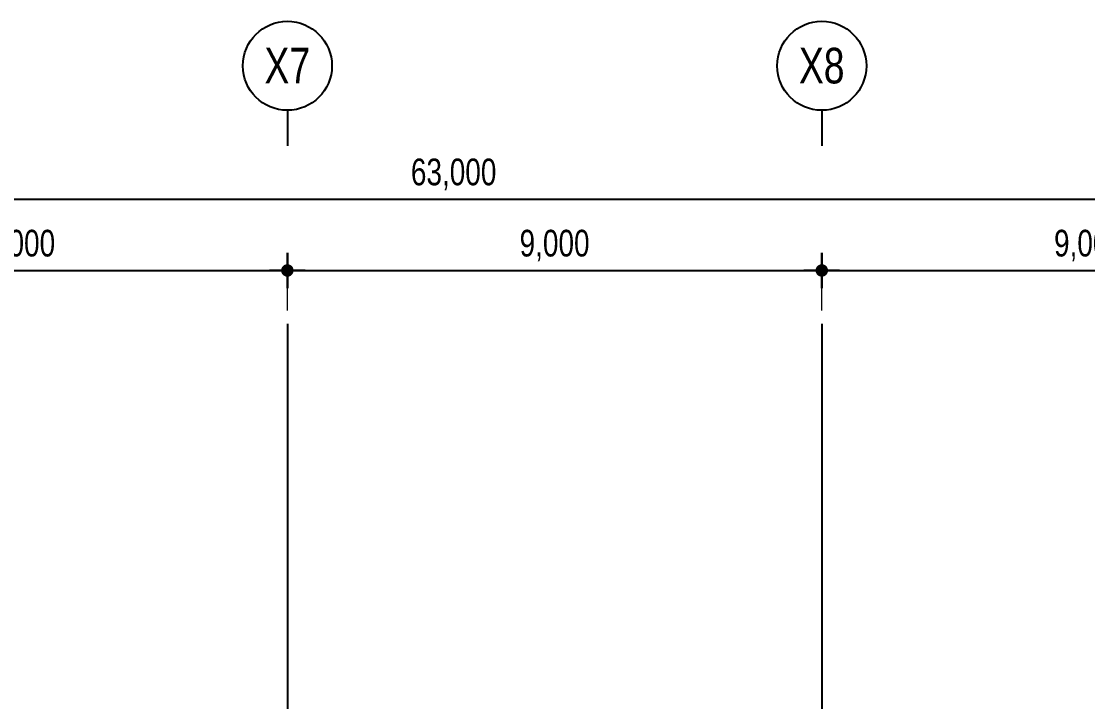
# Model space of a CAD drawing. Header units: millimetres. Extents: x -179076 to 119312, y -18667 to 180141.
# Drawn here: x -71794 to -53836, y 168672 to 180141 of the extents above; entities that cross this region are included whole.
import ezdxf
from ezdxf.enums import TextEntityAlignment as Align

# ---------------------------------------------------------------- set-up
doc = ezdxf.new("R2010")
doc.units = ezdxf.units.MM
doc.linetypes.add('X-GRID_5~ROOF$0$CENTER2', pattern=[1.125, 0.75, -0.125, 0.125, -0.125])
doc.layers.get('0').update_dxf_attribs({"lineweight": 20})
doc.layers.get('Defpoints').update_dxf_attribs({"color": 151, "lineweight": 9})
for name, color, linetype in [('A-DIM1', 7, 'Continuous'), ('A-SYM', 7, 'Continuous'), ('X-GRID_5~ROOF$0$A-CEN1', 1, 'X-GRID_5~ROOF$0$CENTER2')]:
    doc.layers.add(name, color=color, linetype=linetype)
doc.styles.add('Heerim', font='', dxfattribs={"width": 0.8})
doc.styles.add('Hrtext', font='', dxfattribs={"width": 0.8})
doc.styles.get('Heerim').set_extended_font_data('Dotum')
doc.styles.get('Hrtext').set_extended_font_data('Dotum')
doc.dimstyles.new('HEERIM(Ext)', dxfattribs={"dimtxt": 3, "dimasz": 1, "dimexe": 2, "dimexo": 1.5, "dimgap": 1, "dimtad": 1, "dimdec": 0, "dimzin": 0, "dimdsep": 46, "dimlunit": 6, "dimtxsty": 'Hrtext', "dimblk": 'dotdim1', "dimcen": 1, "dimdle": 2, "dimclrd": 256, "dimclre": 256, "dimclrt": 3, "dimadec": 0, "dimazin": 0, "dimtfac": 1, "dimtdec": 0, "dimtix": 1, "dimtmove": 2, "dimatfit": 3, "dimldrblk": 'dotdim1', "dimfxl": 2, "dimtolj": 1, "dimtzin": 0, "dimlwd": -1, "dimarcsym": 0})

# ---------------------------------------------------------------- blocks, each defined once
blk = doc.blocks.new('*U274')
for q in [(0, 0), (0, 2)]:
    blk.add_line((0, 4), q)
blk.add_circle((0, 9), 5)
at = {"style": 'Heerim', "width": 0.8}
blk.add_attdef('NO', text='', height=4, dxfattribs=at).set_placement((-0.01, 9.02), align=Align.MIDDLE_CENTER)
blk = doc.blocks.new('dotdim1')
at = {"layer": 'A-DIM1'}
for p, q in [((0, 2), (0, -2)), ((-2, 0), (2, 0))]:
    blk.add_line(p, q, dxfattribs=at)
at = {"layer": 'A-DIM1', "const_width": 0.7}
blk.add_lwpolyline([(0.35, 0, 1), (-0.35, 0, 1)], format="xyb", close=True, dxfattribs=at)
blk = doc.blocks.new('*D302')
at = {"layer": 'A-DIM1', "lineweight": -2, "transparency": 16777216}
for p, q in [((-9000, 8875), (-9000, 11050)), ((54000, 8875), (54000, 11050))]:
    blk.add_line(p, q, dxfattribs=at)
at = {"layer": 'A-DIM1', "transparency": 16777216}
blk.add_line((-8850, 10750), (53850, 10750), dxfattribs=at)
at = {"layer": 'Defpoints', "color": 0, "transparency": 16777216}
for p in [(54000, 10750), (-9000, 8650), (54000, 8650)]:
    blk.add_point(p, dxfattribs=at)
at = {"layer": 'A-DIM1', "transparency": 16777216, "xscale": 150, "yscale": 150, "zscale": 150, "rotation": 180}
blk.add_blockref('dotdim1', (-9000, 10750), dxfattribs=at)
at = {"layer": 'A-DIM1', "transparency": 16777216, "xscale": 150, "yscale": 150, "zscale": 150}
blk.add_blockref('dotdim1', (54000, 10750), dxfattribs=at)
at = {"layer": 'A-DIM1', "color": 3, "transparency": 16777216, "insert": (22500, 11169), "char_height": 450, "attachment_point": 5, "style": 'Hrtext'}
blk.add_mtext('\\A1;63,000', dxfattribs=at)
blk = doc.blocks.new('*D307')
at = {"layer": 'A-DIM1', "lineweight": -2, "transparency": 16777216}
for p, q in [((10700, 8875), (10700, 9850)), ((19700, 8875), (19700, 9850))]:
    blk.add_line(p, q, dxfattribs=at)
at = {"layer": 'A-DIM1', "transparency": 16777216}
blk.add_line((10850, 9550), (19550, 9550), dxfattribs=at)
at = {"layer": 'Defpoints', "color": 0, "transparency": 16777216}
for p in [(19700, 9550), (10700, 8650), (19700, 8650)]:
    blk.add_point(p, dxfattribs=at)
at = {"layer": 'A-DIM1', "transparency": 16777216, "xscale": 150, "yscale": 150, "zscale": 150, "rotation": 180}
blk.add_blockref('dotdim1', (10700, 9550), dxfattribs=at)
at = {"layer": 'A-DIM1', "transparency": 16777216, "xscale": 150, "yscale": 150, "zscale": 150}
blk.add_blockref('dotdim1', (19700, 9550), dxfattribs=at)
at = {"layer": 'A-DIM1', "color": 3, "transparency": 16777216, "insert": (15200, 9969), "char_height": 450, "attachment_point": 5, "style": 'Hrtext'}
blk.add_mtext('\\A1;9,000', dxfattribs=at)
blk = doc.blocks.new('*D308')
at = {"layer": 'A-DIM1', "lineweight": -2, "transparency": 16777216}
for p, q in [((19700, 8875), (19700, 9850)), ((28700, 8875), (28700, 9850))]:
    blk.add_line(p, q, dxfattribs=at)
at = {"layer": 'A-DIM1', "transparency": 16777216}
blk.add_line((19850, 9550), (28550, 9550), dxfattribs=at)
at = {"layer": 'Defpoints', "color": 0, "transparency": 16777216}
for p in [(28700, 9550), (19700, 8650), (28700, 8650)]:
    blk.add_point(p, dxfattribs=at)
at = {"layer": 'A-DIM1', "transparency": 16777216, "xscale": 150, "yscale": 150, "zscale": 150, "rotation": 180}
blk.add_blockref('dotdim1', (19700, 9550), dxfattribs=at)
at = {"layer": 'A-DIM1', "transparency": 16777216, "xscale": 150, "yscale": 150, "zscale": 150}
blk.add_blockref('dotdim1', (28700, 9550), dxfattribs=at)
at = {"layer": 'A-DIM1', "color": 3, "transparency": 16777216, "insert": (24200, 9969), "char_height": 450, "attachment_point": 5, "style": 'Hrtext'}
blk.add_mtext('\\A1;9,000', dxfattribs=at)
blk = doc.blocks.new('*D278')
at = {"layer": 'A-DIM1', "lineweight": -2, "transparency": 16777216}
for p, q in [((28700, 8875), (28700, 9850)), ((37700, 8875), (37700, 9850))]:
    blk.add_line(p, q, dxfattribs=at)
at = {"layer": 'A-DIM1', "transparency": 16777216}
blk.add_line((28850, 9550), (37550, 9550), dxfattribs=at)
at = {"layer": 'Defpoints', "color": 0, "transparency": 16777216}
for p in [(37700, 9550), (28700, 8650), (37700, 8650)]:
    blk.add_point(p, dxfattribs=at)
at = {"layer": 'A-DIM1', "transparency": 16777216, "xscale": 150, "yscale": 150, "zscale": 150, "rotation": 180}
blk.add_blockref('dotdim1', (28700, 9550), dxfattribs=at)
at = {"layer": 'A-DIM1', "transparency": 16777216, "xscale": 150, "yscale": 150, "zscale": 150}
blk.add_blockref('dotdim1', (37700, 9550), dxfattribs=at)
at = {"layer": 'A-DIM1', "color": 3, "transparency": 16777216, "insert": (33200, 9969), "char_height": 450, "attachment_point": 5, "style": 'Hrtext'}
blk.add_mtext('\\A1;9,000', dxfattribs=at)
blk = doc.blocks.new('Grid_Office')
at = {"layer": 'A-SYM', "xscale": 150, "yscale": 150, "zscale": 150}
for p, values in [((19700, 11650), {'NO': 'X7'}), ((28700, 11650), {'NO': 'X8'})]:
    blk.add_blockref('*U274', p, dxfattribs=at).add_auto_attribs(values)
at = {"layer": 'A-DIM1'}
for base, p1, p2, picture, middle in [((54000, 10750), (-9000, 8650), (54000, 8650), '*D302', (22500, 11168.7)), ((19700, 9550), (10700, 8650), (19700, 8650), '*D307', (15200, 9968.7)), ((28700, 9550), (19700, 8650), (28700, 8650), '*D308', (24200, 9968.7)), ((37700, 9550), (28700, 8650), (37700, 8650), '*D278', (33200, 9968.7))]:
    dim = blk.add_linear_dim(base=base, p1=p1, p2=p2, dimstyle='HEERIM(Ext)', override={"dimscale": 150}, dxfattribs=at)
    dim.commit()
    dim.dimension.update_dxf_attribs({"geometry": picture, "text_midpoint": middle})

msp = doc.modelspace()

# ---------------------------------------------------------------- linework, layer by layer
at = {"layer": 'X-GRID_5~ROOF$0$A-CEN1', "ltscale": 10}
for p, q in [((-67313.3, 175040.8), (-67313.3, 119040.8)), ((-58313.3, 175040.8), (-58313.3, 119040.8))]:
    msp.add_line(p, q, dxfattribs=at)

# ---------------------------------------------------------------- block references
msp.add_blockref('Grid_Office', (-87013.3, 166390.8))

doc.saveas('drawing.dxf')
